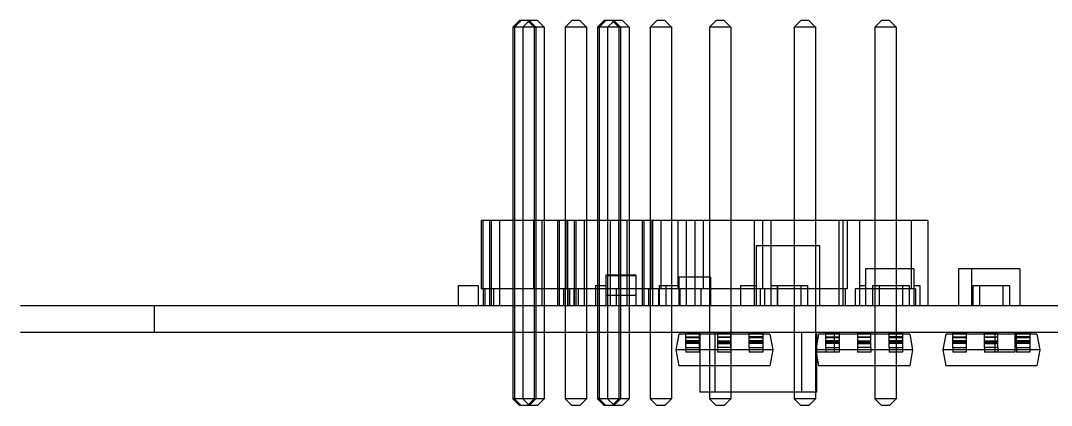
# Model space of a CAD drawing. Header units: millimetres. Extents: x 0 to 594, y 0 to 420.
# Drawn here: x 140.84 to 171.73, y 144.14 to 155.68 of the extents above; entities that cross this region are included whole.
import ezdxf

# ---------------------------------------------------------------- set-up
doc = ezdxf.new("R2010")
doc.units = ezdxf.units.MM
doc.header["$LTSCALE"] = 32.67
doc.layers.get('0').update_dxf_attribs({"linetype": 'CONTINUOUS'})

msp = doc.modelspace()

# ---------------------------------------------------------------- linework, layer by layer
at = {"color": 7, "linetype": 'CONTINUOUS'}
for p, q in [((155.79, 155.685), (155.59, 155.485)), ((155.841, 155.685), (155.641, 155.485)), ((156.081, 155.685), (155.79, 155.685)), ((156.095, 155.685), (155.895, 155.485)), ((156.03, 155.685), (156.23, 155.485)), ((156.081, 155.685), (156.281, 155.485)), ((156.335, 155.685), (156.095, 155.685)), ((156.335, 155.685), (156.535, 155.485)), ((157.365, 155.685), (157.165, 155.485)), ((157.605, 155.685), (157.365, 155.685)), ((157.605, 155.685), (157.805, 155.485)), ((158.33, 155.685), (158.13, 155.485)), ((158.381, 155.685), (158.181, 155.485)), ((158.621, 155.685), (158.33, 155.685)), ((158.635, 155.685), (158.435, 155.485)), ((158.57, 155.685), (158.77, 155.485)), ((158.621, 155.685), (158.821, 155.485)), ((158.875, 155.685), (158.635, 155.685)), ((158.875, 155.685), (159.075, 155.485)), ((159.905, 155.685), (159.705, 155.485)), ((160.145, 155.685), (159.905, 155.685)), ((160.145, 155.685), (160.345, 155.485)), ((161.683, 155.685), (161.483, 155.485)), ((161.923, 155.685), (161.683, 155.685)), ((161.923, 155.685), (162.123, 155.485)), ((164.223, 155.685), (164.023, 155.485)), ((164.463, 155.685), (164.223, 155.685)), ((164.463, 155.685), (164.663, 155.485)), ((166.636, 155.685), (166.436, 155.485)), ((166.876, 155.685), (166.636, 155.685)), ((166.876, 155.685), (167.076, 155.485)), ((155.59, 155.485), (155.59, 144.345)), ((156.535, 155.485), (155.59, 155.485)), ((155.641, 155.485), (155.641, 144.345)), ((155.895, 155.485), (155.895, 144.345)), ((156.23, 155.485), (156.23, 144.345)), ((156.281, 155.485), (156.281, 144.345)), ((156.535, 155.485), (156.535, 144.345)), ((157.165, 155.485), (157.165, 144.345)), ((157.805, 155.485), (157.165, 155.485)), ((157.805, 155.485), (157.805, 144.345)), ((158.13, 155.485), (158.13, 144.345)), ((159.075, 155.485), (158.13, 155.485)), ((158.181, 155.485), (158.181, 144.345)), ((158.435, 155.485), (158.435, 144.345)), ((158.77, 155.485), (158.77, 144.345)), ((158.821, 155.485), (158.821, 144.345)), ((159.075, 155.485), (159.075, 144.345)), ((159.705, 155.485), (159.705, 144.345)), ((160.345, 155.485), (159.705, 155.485)), ((160.345, 155.485), (160.345, 144.345)), ((161.483, 155.485), (161.483, 144.345)), ((162.123, 155.485), (161.483, 155.485)), ((162.123, 155.485), (162.123, 144.345)), ((164.023, 155.485), (164.023, 144.345)), ((164.663, 155.485), (164.023, 155.485)), ((164.663, 155.485), (164.663, 144.345)), ((166.436, 155.485), (166.436, 144.345)), ((167.076, 155.485), (166.436, 155.485)), ((167.076, 155.485), (167.076, 144.345)), ((154.64, 149.685), (154.64, 147.645)), ((168.026, 149.685), (154.64, 149.685)), ((154.691, 149.685), (154.691, 147.645)), ((154.89, 149.685), (154.89, 147.145)), ((154.941, 149.685), (154.941, 147.145)), ((154.945, 149.685), (154.945, 147.645)), ((155.195, 149.685), (155.195, 147.145)), ((156.215, 149.685), (156.215, 147.645)), ((156.465, 149.685), (156.465, 147.145)), ((156.93, 149.685), (156.93, 147.145)), ((156.981, 149.685), (156.981, 147.145)), ((157.18, 149.685), (157.18, 147.645)), ((157.231, 149.685), (157.231, 147.645)), ((157.235, 149.685), (157.235, 147.145)), ((157.43, 149.685), (157.43, 147.145)), ((157.481, 149.685), (157.481, 147.145)), ((157.485, 149.685), (157.485, 147.645)), ((157.735, 149.685), (157.735, 147.145)), ((158.505, 149.685), (158.505, 147.145)), ((158.755, 149.685), (158.755, 147.645)), ((159.005, 149.685), (159.005, 147.145)), ((159.47, 149.685), (159.47, 147.145)), ((159.521, 149.685), (159.521, 147.145)), ((159.72, 149.685), (159.72, 147.645)), ((159.771, 149.685), (159.771, 147.645)), ((159.775, 149.685), (159.775, 147.145)), ((160.025, 149.685), (160.025, 147.645)), ((160.533, 149.685), (160.533, 147.645)), ((160.783, 149.685), (160.783, 147.145)), ((161.045, 149.685), (161.045, 147.145)), ((161.295, 149.685), (161.295, 147.645)), ((162.823, 149.685), (162.823, 147.145)), ((163.073, 149.685), (163.073, 147.645)), ((163.323, 149.685), (163.323, 147.145)), ((165.363, 149.685), (165.363, 147.145)), ((165.486, 149.685), (165.486, 147.145)), ((165.613, 149.685), (165.613, 147.645)), ((165.986, 149.685), (165.986, 147.645)), ((167.526, 149.685), (167.526, 147.645)), ((168.026, 149.685), (168.026, 147.145)), ((162.885, 148.945), (162.885, 147.145)), ((162.885, 148.945), (164.784, 148.945)), ((164.784, 148.945), (164.784, 147.145)), ((158.381, 148.055), (158.381, 147.145)), ((159.281, 148.055), (158.381, 148.055)), ((158.381, 148.045), (159.281, 148.045)), ((159.281, 148.055), (159.281, 147.145)), ((160.566, 147.995), (160.566, 147.145)), ((161.515, 147.995), (160.566, 147.995)), ((161.515, 147.995), (161.515, 147.145)), ((166.158, 148.245), (166.158, 147.145)), ((167.607, 148.245), (166.158, 148.245)), ((167.607, 148.245), (167.607, 147.145)), ((168.952, 148.245), (168.952, 147.145)), ((170.782, 148.245), (168.952, 148.245)), ((169.333, 148.245), (169.333, 147.145)), ((170.782, 148.245), (170.782, 147.145)), ((153.96, 147.745), (153.96, 147.145)), ((153.96, 147.745), (154.558, 147.745)), ((154.558, 147.745), (154.558, 147.145)), ((165.613, 147.645), (154.64, 147.645)), ((154.705, 147.645), (154.705, 147.145)), ((154.756, 147.645), (154.756, 147.145)), ((155.01, 147.645), (155.01, 147.145)), ((156.28, 147.645), (156.28, 147.145)), ((157.115, 147.645), (157.115, 147.145)), ((157.166, 147.645), (157.166, 147.145)), ((157.245, 147.645), (157.245, 147.145)), ((157.296, 147.645), (157.296, 147.145)), ((157.42, 147.645), (157.42, 147.145)), ((157.55, 147.645), (157.55, 147.145)), ((158.074, 147.745), (158.074, 147.145)), ((158.074, 147.745), (158.381, 147.745)), ((158.69, 147.645), (158.69, 147.145)), ((158.82, 147.645), (158.82, 147.145)), ((159.655, 147.645), (159.655, 147.145)), ((159.706, 147.645), (159.706, 147.145)), ((159.96, 147.645), (159.96, 147.145)), ((159.983, 147.745), (159.983, 147.145)), ((159.983, 147.745), (160.182, 147.745)), ((160.182, 147.745), (160.182, 147.145)), ((160.183, 147.745), (160.183, 147.145)), ((160.183, 147.745), (160.566, 147.745)), ((160.598, 147.645), (160.598, 147.145)), ((161.23, 147.645), (161.23, 147.145)), ((162.418, 147.745), (162.418, 147.145)), ((162.418, 147.745), (162.885, 147.745)), ((163.008, 147.645), (163.008, 147.145)), ((163.138, 147.645), (163.138, 147.145)), ((163.32, 147.745), (163.32, 147.145)), ((163.32, 147.745), (163.519, 147.745)), ((163.519, 147.745), (163.519, 147.145)), ((163.52, 147.745), (163.52, 147.145)), ((163.52, 147.745), (164.219, 147.745)), ((164.219, 147.745), (164.219, 147.145)), ((164.22, 147.745), (164.22, 147.145)), ((164.22, 147.745), (164.419, 147.745)), ((164.419, 147.745), (164.419, 147.145)), ((165.548, 147.645), (165.548, 147.145)), ((165.856, 147.645), (165.856, 147.145)), ((167.656, 147.645), (165.856, 147.645)), ((165.978, 147.745), (165.978, 147.145)), ((165.978, 147.745), (166.158, 147.745)), ((166.368, 147.745), (166.368, 147.145)), ((166.368, 147.745), (166.567, 147.745)), ((166.567, 147.745), (166.567, 147.145)), ((166.568, 147.745), (166.568, 147.145)), ((166.568, 147.745), (167.267, 147.745)), ((167.267, 147.745), (167.267, 147.145)), ((167.268, 147.745), (167.268, 147.145)), ((167.268, 147.745), (167.467, 147.745)), ((167.467, 147.745), (167.467, 147.145)), ((167.607, 147.745), (167.788, 147.745)), ((167.656, 147.645), (167.656, 147.145)), ((167.788, 147.745), (167.788, 147.145)), ((169.381, 147.745), (169.381, 147.145)), ((169.381, 147.745), (169.58, 147.745)), ((169.58, 147.745), (169.58, 147.145)), ((169.581, 147.745), (169.581, 147.145)), ((169.581, 147.745), (170.28, 147.745)), ((170.28, 147.745), (170.28, 147.145)), ((170.281, 147.745), (170.281, 147.145)), ((170.281, 147.745), (170.48, 147.745)), ((170.48, 147.745), (170.48, 147.145)), ((159.281, 147.445), (158.381, 147.445)), ((140.844, 147.145), (225.687, 147.145)), ((144.844, 147.145), (144.844, 146.338)), ((140.844, 146.338), (225.687, 146.338)), ((160.564, 146.283), (160.48, 145.808)), ((163.296, 146.283), (160.564, 146.283)), ((161.196, 146.338), (161.196, 144.538)), ((161.645, 146.338), (161.645, 144.538)), ((161.646, 146.338), (161.646, 144.538)), ((163.296, 146.283), (163.38, 145.808)), ((164.245, 146.338), (164.245, 144.538)), ((164.246, 146.338), (164.246, 144.538)), ((164.755, 146.283), (164.671, 145.808)), ((164.695, 146.338), (164.695, 144.538)), ((167.487, 146.283), (164.755, 146.283)), ((165.226, 146.338), (165.226, 145.738)), ((167.487, 146.283), (167.571, 145.808)), ((168.565, 146.283), (168.481, 145.808)), ((171.297, 146.283), (168.565, 146.283)), ((170.038, 146.338), (170.038, 145.738)), ((170.637, 146.338), (170.637, 145.738)), ((171.297, 146.283), (171.381, 145.808)), ((160.48, 145.808), (160.564, 145.333)), ((163.38, 145.808), (160.48, 145.808)), ((160.78, 145.878), (160.78, 145.738)), ((160.78, 145.878), (161.18, 145.878)), ((161.18, 145.878), (161.18, 145.738)), ((161.73, 145.878), (161.73, 145.738)), ((162.13, 145.878), (161.73, 145.878)), ((162.13, 145.878), (162.13, 145.738)), ((162.68, 145.878), (162.68, 145.738)), ((162.68, 145.878), (163.08, 145.878)), ((163.08, 145.878), (163.08, 145.738)), ((163.38, 145.808), (163.296, 145.333)), ((164.671, 145.808), (164.755, 145.333)), ((167.571, 145.808), (164.671, 145.808)), ((164.971, 145.878), (164.971, 145.738)), ((164.971, 145.878), (165.371, 145.878)), ((165.371, 145.878), (165.371, 145.738)), ((165.921, 145.878), (165.921, 145.738)), ((166.321, 145.878), (165.921, 145.878)), ((166.321, 145.878), (166.321, 145.738)), ((166.871, 145.878), (166.871, 145.738)), ((166.871, 145.878), (167.271, 145.878)), ((167.271, 145.878), (167.271, 145.738)), ((167.571, 145.808), (167.487, 145.333)), ((168.481, 145.808), (168.565, 145.333)), ((171.381, 145.808), (168.481, 145.808)), ((168.781, 145.878), (168.781, 145.738)), ((168.781, 145.878), (169.181, 145.878)), ((169.181, 145.878), (169.181, 145.738)), ((169.731, 145.878), (169.731, 145.738)), ((170.131, 145.878), (169.731, 145.878)), ((170.131, 145.878), (170.131, 145.738)), ((170.681, 145.878), (170.681, 145.738)), ((170.681, 145.878), (171.081, 145.878)), ((171.081, 145.878), (171.081, 145.738)), ((171.381, 145.808), (171.297, 145.333)), ((161.18, 145.738), (160.78, 145.738)), ((162.13, 145.738), (161.73, 145.738)), ((163.08, 145.738), (162.68, 145.738)), ((165.226, 145.738), (164.695, 145.738)), ((165.371, 145.738), (165.226, 145.738)), ((166.321, 145.738), (165.921, 145.738)), ((167.271, 145.738), (166.871, 145.738)), ((169.181, 145.738), (168.781, 145.738)), ((170.038, 145.738), (169.731, 145.738)), ((170.637, 145.738), (170.038, 145.738)), ((171.081, 145.738), (170.681, 145.738)), ((163.296, 145.333), (160.564, 145.333)), ((167.487, 145.333), (164.755, 145.333)), ((171.297, 145.333), (168.565, 145.333)), ((155.59, 144.345), (155.79, 144.145)), ((156.535, 144.345), (155.59, 144.345)), ((155.641, 144.345), (155.841, 144.145)), ((155.895, 144.345), (156.095, 144.145)), ((156.23, 144.345), (156.03, 144.145)), ((156.281, 144.345), (156.081, 144.145)), ((156.535, 144.345), (156.335, 144.145)), ((157.165, 144.345), (157.365, 144.145)), ((157.805, 144.345), (157.165, 144.345)), ((157.805, 144.345), (157.605, 144.145)), ((158.13, 144.345), (158.33, 144.145)), ((159.075, 144.345), (158.13, 144.345)), ((158.181, 144.345), (158.381, 144.145)), ((158.435, 144.345), (158.635, 144.145)), ((158.77, 144.345), (158.57, 144.145)), ((158.821, 144.345), (158.621, 144.145)), ((159.075, 144.345), (158.875, 144.145)), ((159.705, 144.345), (159.905, 144.145)), ((160.345, 144.345), (159.705, 144.345)), ((160.345, 144.345), (160.145, 144.145)), ((161.645, 144.538), (161.196, 144.538)), ((161.483, 144.345), (161.683, 144.145)), ((162.123, 144.345), (161.483, 144.345)), ((164.695, 144.538), (161.646, 144.538)), ((162.123, 144.345), (161.923, 144.145)), ((164.023, 144.345), (164.223, 144.145)), ((164.663, 144.345), (164.023, 144.345)), ((164.663, 144.345), (164.463, 144.145)), ((166.436, 144.345), (166.636, 144.145)), ((167.076, 144.345), (166.436, 144.345)), ((167.076, 144.345), (166.876, 144.145)), ((156.081, 144.145), (155.79, 144.145)), ((156.335, 144.145), (156.095, 144.145)), ((157.605, 144.145), (157.365, 144.145)), ((158.621, 144.145), (158.33, 144.145)), ((158.875, 144.145), (158.635, 144.145)), ((160.145, 144.145), (159.905, 144.145)), ((161.923, 144.145), (161.683, 144.145)), ((164.463, 144.145), (164.223, 144.145)), ((166.876, 144.145), (166.636, 144.145))]:
    msp.add_line(p, q, dxfattribs=at)
at = {"color": 6, "linetype": 'CONTINUOUS'}
for p, q in [((160.78, 145.878), (160.78, 146.338)), ((160.78, 146.32), (161.18, 146.32)), ((160.78, 146.199), (161.18, 146.199)), ((160.78, 146.18), (161.18, 146.18)), ((161.18, 146.338), (161.18, 145.878)), ((161.73, 146.338), (161.73, 145.878)), ((162.13, 146.32), (161.73, 146.32)), ((161.73, 146.199), (162.13, 146.199)), ((162.13, 146.18), (161.73, 146.18)), ((162.13, 145.878), (162.13, 146.338)), ((162.68, 145.878), (162.68, 146.338)), ((162.68, 146.32), (163.08, 146.32)), ((163.08, 146.199), (162.68, 146.199)), ((162.68, 146.18), (163.08, 146.18)), ((163.08, 146.338), (163.08, 145.878)), ((164.971, 145.878), (164.971, 146.338)), ((164.971, 146.32), (165.371, 146.32)), ((164.971, 146.199), (165.371, 146.199)), ((164.971, 146.18), (165.371, 146.18)), ((165.371, 146.338), (165.371, 145.878)), ((165.921, 146.338), (165.921, 145.878)), ((166.321, 146.32), (165.921, 146.32)), ((165.921, 146.199), (166.321, 146.199)), ((166.321, 146.18), (165.921, 146.18)), ((166.321, 145.878), (166.321, 146.338)), ((166.871, 145.878), (166.871, 146.338)), ((166.871, 146.32), (167.271, 146.32)), ((167.271, 146.199), (166.871, 146.199)), ((166.871, 146.18), (167.271, 146.18)), ((167.271, 146.338), (167.271, 145.878)), ((168.781, 145.878), (168.781, 146.338)), ((168.781, 146.32), (169.181, 146.32)), ((168.781, 146.199), (169.181, 146.199)), ((168.781, 146.18), (169.181, 146.18)), ((169.181, 146.338), (169.181, 145.878)), ((169.731, 145.878), (169.731, 146.338)), ((170.131, 146.32), (169.731, 146.32)), ((169.731, 146.199), (170.131, 146.199)), ((170.131, 146.18), (169.731, 146.18)), ((170.131, 145.878), (170.131, 146.338)), ((170.681, 145.878), (170.681, 146.338)), ((170.681, 146.32), (171.081, 146.32)), ((171.081, 146.199), (170.681, 146.199)), ((170.681, 146.18), (171.081, 146.18)), ((171.081, 146.338), (171.081, 145.878)), ((161.18, 146.08), (160.78, 146.08)), ((161.18, 146.071), (160.78, 146.071)), ((161.18, 146.033), (160.78, 146.033)), ((161.18, 145.998), (160.78, 145.998)), ((161.73, 146.08), (162.13, 146.08)), ((161.73, 146.071), (162.13, 146.071)), ((161.73, 146.033), (162.13, 146.033)), ((161.73, 145.998), (162.13, 145.998)), ((163.08, 146.08), (162.68, 146.08)), ((163.08, 146.071), (162.68, 146.071)), ((163.08, 146.033), (162.68, 146.033)), ((163.08, 145.998), (162.68, 145.998)), ((165.371, 146.08), (164.971, 146.08)), ((165.371, 146.071), (164.971, 146.071)), ((165.371, 146.033), (164.971, 146.033)), ((165.371, 145.998), (164.971, 145.998)), ((165.921, 146.08), (166.321, 146.08)), ((165.921, 146.071), (166.321, 146.071)), ((165.921, 146.033), (166.321, 146.033)), ((165.921, 145.998), (166.321, 145.998)), ((167.271, 146.08), (166.871, 146.08)), ((167.271, 146.071), (166.871, 146.071)), ((167.271, 146.033), (166.871, 146.033)), ((167.271, 145.998), (166.871, 145.998)), ((169.181, 146.08), (168.781, 146.08)), ((169.181, 146.071), (168.781, 146.071)), ((169.181, 146.033), (168.781, 146.033)), ((169.181, 145.998), (168.781, 145.998)), ((169.731, 146.08), (170.131, 146.08)), ((169.731, 146.071), (170.131, 146.071)), ((169.731, 146.033), (170.131, 146.033)), ((169.731, 145.998), (170.131, 145.998)), ((171.081, 146.08), (170.681, 146.08)), ((171.081, 146.071), (170.681, 146.071)), ((171.081, 146.033), (170.681, 146.033)), ((171.081, 145.998), (170.681, 145.998))]:
    msp.add_line(p, q, dxfattribs=at)

doc.saveas('drawing.dxf')
